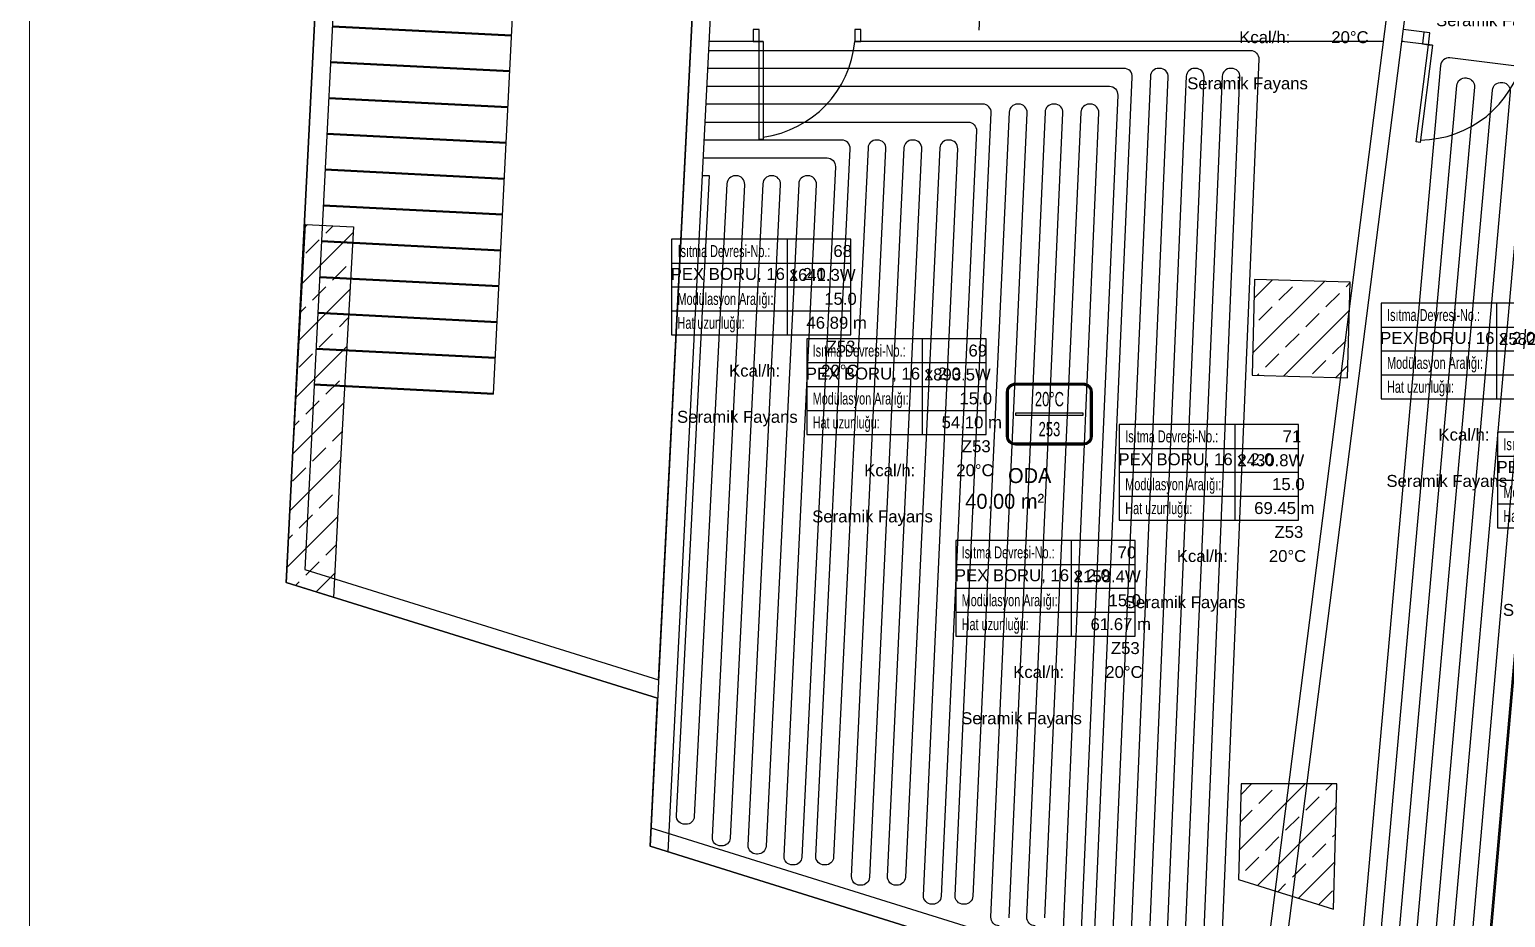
# Model space of a CAD drawing. Header units: centimetres. Extents: x 247996 to 315152, y -468471 to -440326.
# Drawn here: x 286969 to 288203, y -447061 to -446319 of the extents above; entities that cross this region are included whole.
import ezdxf
from ezdxf.enums import TextEntityAlignment as Align

# ---------------------------------------------------------------- set-up
doc = ezdxf.new("R2010")
doc.units = ezdxf.units.CM
doc.layers.add('SCOTT-ANTED', color=144, linetype='CONTINUOUS', lineweight=0)
for name, color, linetype in [('SCOTT-MKDU0', 50, 'CONTINUOUS'), ('SCOTT-MTY-ISIKAYBIMAHAL', 2, 'CONTINUOUS'), ('SCOTT-MTY-PEX-BORU', 1, 'CONTINUOUS'), ('SCOTT-MTY-RADYATÖR', 2, 'CONTINUOUS'), ('SCOTT-MTY-VANA', 1, 'Continuous')]:
    doc.layers.add(name, color=color, linetype=linetype)
doc.styles.add('MtXpl_Comic_Sans_MS', font='comic.ttf')
doc.styles.add('MTYCAPLT', font='arial.ttf')

# ---------------------------------------------------------------- blocks, each defined once
blk = doc.blocks.new('UHFGDUHGUFDGHD')
at = {"color": 3, "lineweight": 50}
for p, q in [((556704.4, 4532504.1), (556854.4, 4532504.1)), ((556704.4, 4532474.1), (556854.4, 4532474.1)), ((556704.4, 4532444.1), (556854.4, 4532444.1)), ((556704.4, 4532414.1), (556854.4, 4532414.1)), ((556704.4, 4532384.1), (556854.4, 4532384.1)), ((556704.4, 4532354.1), (556854.4, 4532354.1)), ((556704.4, 4532354.1), (556854.4, 4532354.1)), ((556704.4, 4532324.1), (556854.4, 4532324.1)), ((556704.4, 4532294.1), (556854.4, 4532294.1)), ((556704.4, 4532264.1), (556854.4, 4532264.1)), ((556704.4, 4532234.1), (556854.4, 4532234.1)), ((556704.4, 4532204.1), (556854.4, 4532204.1)), ((556704.4, 4532054.1), (556854.4, 4532054.1)), ((556704.4, 4532024.1), (556854.4, 4532024.1)), ((556704.4, 4531994.1), (556854.4, 4531994.1)), ((556704.4, 4531964.1), (556854.4, 4531964.1)), ((556704.4, 4531934.1), (556854.4, 4531934.1)), ((556704.4, 4531904.1), (556854.4, 4531904.1)), ((556704.4, 4531904.1), (556854.4, 4531904.1)), ((556704.4, 4531874.1), (556854.4, 4531874.1)), ((556704.4, 4531844.1), (556854.4, 4531844.1)), ((556704.4, 4531814.1), (556854.4, 4531814.1)), ((556704.4, 4531784.1), (556854.4, 4531784.1)), ((556704.4, 4531754.1), (556854.4, 4531754.1))]:
    blk.add_line(p, q, dxfattribs=at)
blk = doc.blocks.new('MTY-RADYATOR MAHAL0')
at = {"layer": 'SCOTT-MTY-ISIKAYBIMAHAL', "color": 2}
for points in [[(-35.7, 18.4), (-35.7, -18.4, 0.414214), (-28.2, -25.9), (28.2, -25.9, 0.414214), (35.7, -18.4), (35.7, 18.4, 0.414214), (28.2, 25.9), (-28.2, 25.9, 0.414214)], [(-34.2, 18.4), (-34.2, -18.4, 0.414214), (-28.2, -24.4), (28.2, -24.4, 0.414214), (34.2, -18.4), (34.2, 18.4, 0.414214), (28.2, 24.4), (-28.2, 24.4, 0.414214)]]:
    blk.add_lwpolyline(points, format="xyb", close=True, dxfattribs=at)
at = {"layer": 'SCOTT-MTY-ISIKAYBIMAHAL', "color": 4}
for points in [[(-35.2, 18.4), (-35.2, -18.4, 0.414214), (-28.2, -25.4), (28.2, -25.4, 0.414214), (35.2, -18.4), (35.2, 18.4, 0.414214), (28.2, 25.4), (-28.2, 25.4, 0.414214)], [(-34.7, 18.4), (-34.7, -18.4, 0.414214), (-28.2, -24.9), (28.2, -24.9, 0.414214), (34.7, -18.4), (34.7, 18.4, 0.414214), (28.2, 24.9), (-28.2, 24.9, 0.414214)]]:
    blk.add_lwpolyline(points, format="xyb", close=True, dxfattribs=at)
at = {"layer": 'SCOTT-MTY-ISIKAYBIMAHAL', "color": 2}
blk.add_lwpolyline([(-28.2, 0.8), (28.2, 0.8), (28.2, -0.8), (-28.2, -0.8)], close=True, dxfattribs=at)
at = {"layer": 'SCOTT-MTY-ISIKAYBIMAHAL', "color": 1, "style": 'MTYCAPLT', "width": 0.65}
for tag, p in [('MAHAL_001', (-14.9, 29.8)), ('NO_001', (-8.3, 6.7))]:
    blk.add_attdef(tag, p, '', height=12, rotation=360, dxfattribs=at)
at = {"layer": 'SCOTT-MTY-ISIKAYBIMAHAL', "color": 4, "style": 'MTYCAPLT', "width": 0.65}
for tag, p in [('DERECE_001', (-22.8, -18.5)), ('ISIKAYBI_001', (-22.7, -41.1))]:
    blk.add_attdef(tag, p, '', height=12, rotation=360, dxfattribs=at)
blk.add_attdef('ALAN', text='', height=12, rotation=360, dxfattribs=at).set_placement((0, -50), align=Align.MIDDLE_CENTER)
blk = doc.blocks.new('MTY-ETIKET')
at = {"layer": 'SCOTT-MTY-RADYATÖR'}
for p, q in [((2.69, 0), (2.69, 8)), ((-7, 6), (8, 6)), ((-7, 4), (8, 4)), ((-7, 2), (8, 2))]:
    blk.add_line(p, q, dxfattribs=at)
blk.add_lwpolyline([(8, 0), (8, 8), (-7, 8), (-7, 0)], close=True, dxfattribs=at)
at = {"layer": 'SCOTT-MTY-RADYATÖR', "style": 'MTYCAPLT', "width": 0.65}
for s, p in [('Isıtma Devresi-No.:', (-6.5, 7)), ('Modülasyon Aralığı:', (-6.5, 3)), ('Hat uzunluğu:', (-6.5, 1))]:
    blk.add_text(s, height=1, rotation=360, dxfattribs=at).set_placement(p, align=Align.MIDDLE_LEFT)
for tag, p in [('NO1_001', (5.8, 6.5)), ('AR_001', (6.25, 2.5)), ('UZ_001', (6.31, 0.51))]:
    blk.add_attdef(tag, p, '', height=1, rotation=360, dxfattribs=at)
at = {"layer": 'SCOTT-MTY-RADYATÖR', "color": 2, "style": 'MTYCAPLT', "width": 0.65}
for tag, p in [('BORU_001', (-7.07, 4.59)), ('YER_001', (2.9, 4.5))]:
    blk.add_attdef(tag, p, '', height=1, dxfattribs=at)

msp = doc.modelspace()

# ---------------------------------------------------------------- linework, layer by layer
at = {"layer": 'SCOTT-ANTED'}
msp.add_line((286968.5, -440326.5), (286968.5, -447826.5), dxfattribs=at)
at = {"layer": 'SCOTT-MKDU0', "color": 8, "ltscale": 0.03}
for p, q in [((287370.2, -443092.8), (287183.2, -446781.3)), ((287183.2, -446781.3), (287370.2, -443092.8)), ((287379.6, -443204.7), (287198.7, -446770.5)), ((288011.4, -447149.6), (288198.5, -445681.2)), ((287252.2, -445716.9), (287198.7, -446770.5)), ((287996.8, -447145), (288172.5, -445766.7)), ((287356.4, -446623.4), (287394.4, -445874.3)), ((287544.9, -445867), (287487.4, -447001.9)), ((287494.5, -446862.7), (287544.9, -445867)), ((287559.2, -445882.7), (287502.2, -447006.5)), ((287764.6, -446275), (287762.3, -446319.3)), ((288139.6, -446321.6), (288117.2, -446318.8)), ((287582.1, -446328.8), (287537, -446328.8)), ((288100.8, -446328.8), (287658.7, -446328.8)), ((288141.6, -446332), (288116, -446328.7)), ((288117.2, -446328.8), (288116, -446328.8)), ((287188.4, -446681.5), (287199.3, -446481.8)), ((287196.6, -446531.1), (287239, -446488.8)), ((287199.2, -446483.6), (287201, -446481.8)), ((287199.3, -446481.8), (287239.3, -446483.8)), ((287216.3, -446489), (287222.4, -446482.9)), ((287239.3, -446483.8), (287228.3, -446683.6)), ((287199.5, -446505.8), (287210.7, -446494.6)), ((287222, -446528.3), (287233.2, -446517)), ((287993, -446527.8), (287990.8, -446607.8)), ((287991.3, -446589.6), (288051.4, -446529.5)), ((287992.6, -446543.4), (288007.7, -446528.3)), ((288073, -446530.1), (287993, -446527.8)), ((288069.5, -446533.9), (288073, -446530.3)), ((288070.7, -446610.1), (288073, -446530.1)), ((287194, -446578.6), (287236.4, -446536.3)), ((287205.1, -446545.1), (287216.3, -446533.9)), ((288013.3, -446545.1), (288024.6, -446533.9)), ((288052.6, -446550.7), (288063.9, -446539.5)), ((287195.3, -446554.9), (287199.5, -446550.7)), ((287996.5, -446561.9), (288007.7, -446550.7)), ((288017.2, -446608.6), (288072.3, -446553.4)), ((287227.6, -446567.5), (287235.1, -446560)), ((288035.8, -446567.5), (288047, -446556.3)), ((287210.7, -446584.4), (287222, -446573.2)), ((288018.9, -446584.4), (288030.2, -446573.2)), ((288058.2, -446590), (288069.5, -446578.8)), ((287191.4, -446626.2), (287233.8, -446583.8)), ((287193.9, -446601.2), (287205.1, -446590)), ((288002.1, -446601.2), (288013.3, -446590)), ((288041.4, -446606.8), (288052.6, -446595.6)), ((288060.9, -446609.8), (288071, -446599.7)), ((287216.3, -446623.7), (287227.6, -446612.5)), ((287990.8, -446607.8), (288070.7, -446610.1)), ((287995.4, -446607.9), (287996.5, -446606.8)), ((287199.5, -446640.5), (287210.7, -446629.3)), ((287188.8, -446673.7), (287231.2, -446631.3)), ((287190.1, -446649.9), (287193.9, -446646.1)), ((287222, -446663), (287229.9, -446655)), ((287205.1, -446679.8), (287216.3, -446668.6)), ((287183.3, -446781.4), (287188.4, -446681.5)), ((287186.4, -446721), (287224.1, -446683.3)), ((287188.3, -446696.6), (287199.5, -446685.4)), ((287203.2, -446682.2), (287203.2, -446682.2)), ((287203.2, -446682.3), (287203.2, -446682.3)), ((287228.3, -446683.5), (287222.7, -446793.7)), ((287224.1, -446683.3), (287228.6, -446678.8)), ((287210.7, -446719.1), (287222, -446707.9)), ((287184, -446768.3), (287226.2, -446726.1)), ((287193.9, -446735.9), (287205.1, -446724.7)), ((287185.2, -446744.6), (287188.3, -446741.5)), ((287216.3, -446758.4), (287225, -446749.8)), ((287199.5, -446775.2), (287210.7, -446764)), ((287198.7, -446770.5), (287494.5, -446862.7)), ((287198.7, -446770.5), (287494.5, -446862.7)), ((287208.1, -446789.1), (287223.8, -446773.4)), ((287183.2, -446781.3), (287493.7, -446878.1)), ((287493.7, -446878.1), (287183.2, -446781.3)), ((287222.7, -446793.7), (287183.3, -446781.4)), ((287191, -446783.7), (287193.9, -446780.8)), ((287487.4, -447001.9), (287493.7, -446878.1)), ((287981.8, -446949.7), (287979.5, -447029.6)), ((287980.2, -447004.8), (288035.3, -446949.7)), ((287981.6, -446958.5), (287990.4, -446949.7)), ((288061.8, -446949.7), (287981.8, -446949.7)), ((288052.6, -446954.8), (288057.7, -446949.7)), ((288058.8, -447054.4), (288061.8, -446949.7)), ((287996.5, -446966), (288007.7, -446954.8)), ((288035.8, -446971.7), (288047, -446960.4)), ((287980.9, -446981.7), (287990.9, -446971.7)), ((287995.3, -447034.6), (288061.3, -446968.6)), ((287488.2, -446986.4), (287996.8, -447145)), ((288018.9, -446988.5), (288030.2, -446977.3)), ((288002.1, -447005.3), (288013.3, -446994.1)), ((288058.2, -446994.1), (288060.6, -446991.7)), ((287487.4, -447001.9), (288531.6, -447327.5)), ((288531.6, -447327.5), (287487.4, -447001.9)), ((287985.3, -447022.2), (287996.5, -447010.9)), ((288041.4, -447010.9), (288052.6, -446999.7)), ((288024.6, -447027.8), (288035.8, -447016.6)), ((288029.6, -447045.2), (288060, -447014.8)), ((287979.5, -447029.6), (288058.8, -447054.4)), ((287979.6, -447027.9), (287979.7, -447027.8)), ((288012.5, -447039.9), (288018.9, -447033.4)), ((288047, -447050.2), (288058.2, -447039))]:
    msp.add_line(p, q, dxfattribs=at)
for points in [[(287578.7, -446318.8), (287573.7, -446318.8), (287573.7, -446328.8), (287578.7, -446328.8), (287578.7, -446318.8)], [(287663.7, -446318.8), (287658.7, -446318.8), (287658.7, -446328.8), (287663.7, -446328.8), (287663.7, -446318.8)], [(288139.6, -446321.6), (288134.6, -446321), (288133.4, -446330.9), (288138.3, -446331.6), (288139.6, -446321.6)]]:
    msp.add_lwpolyline(points, dxfattribs=at)
for points in [[(287578.7, -446328.8), (287582.1, -446328.8), (287582.1, -446410.7), (287578.7, -446410.7)], [(288138.3, -446331.6), (288141.6, -446332), (288131.3, -446413.2), (288128, -446412.8)]]:
    msp.add_lwpolyline(points, close=True, dxfattribs=at)
for centre, start, end in [((287570.2, -446320.6), 277.6747, 354.6919), ((288130.9, -446322.3), 270.4121, 347.4292)]:
    msp.add_arc(centre, 88.9, start, end, dxfattribs=at)
at = {"layer": 'SCOTT-MTY-PEX-BORU'}
for points in [[(287536.7, -446336.3), (287989.5, -446336.3, -0.429354), (287996.5, -446343.6), (287963.9, -447119.5, -0.399233)], [(288569, -446394), (288156.3, -446342.5, 0.424152), (288148.5, -446348.9), (288075.6, -447162.1, 0.404344)], [(287858.9, -447084.3), (287890.7, -446358.6, 0.429354), (287883.7, -446351.3), (287535.9, -446351.3)], [(287888.9, -447099.6), (287920.7, -446358.6, 0.429354), (287913.7, -446351.3), (287912.8, -446351.3, 0.399233), (287905.8, -446357.9), (287873.9, -447085, -0.399233)], [(287918.9, -447099.6), (287950.7, -446358.6, 0.429354), (287943.7, -446351.3), (287942.8, -446351.3, 0.399233), (287935.8, -446357.9), (287903.9, -447100.3, -0.399233)], [(287948.9, -447118.8), (287980.7, -446358.6, 0.429354), (287973.7, -446351.3), (287972.8, -446351.3, 0.399233), (287965.8, -446357.9), (287933.9, -447100.3, -0.399233)], [(287535.1, -446366.2), (287871.5, -446366.2, -0.429354), (287878.5, -446373.6), (287847.4, -447085, -0.399233)], [(288090.6, -447163.5), (288162, -446365.7, -0.424152), (288169.9, -446359.3), (288170.8, -446359.5, -0.404344), (288176.9, -446367), (288105.4, -447165.8, 0.404344)], [(288120.3, -447167.2), (288191.8, -446369.4, -0.424152), (288199.6, -446363.1), (288200.6, -446363.2, -0.404344), (288206.7, -446370.8), (288135.2, -447176.5, 0.404344)], [(288150.1, -447177.9), (288221.6, -446373.1, -0.424152), (288229.4, -446366.8), (288230.4, -446366.9, -0.404344), (288236.5, -446374.5), (288165, -447186.6, 0.404344)], [(287779.4, -447068.4, -0.429354), (287772.5, -447061.1), (287802.7, -446388.6, 0.429354), (287795.7, -446381.2), (287794.7, -446381.2, 0.399233), (287787.7, -446387.9), (287757.4, -447043.7, -0.399233), (287750.4, -447050.3), (287749.4, -447050.3, -0.429354), (287742.5, -447043), (287772.7, -446388.6, 0.429354), (287765.7, -446381.2), (287534.3, -446381.2)], [(287809.4, -447068.4, -0.429354), (287802.5, -447061.1), (287832.7, -446388.6, 0.429354), (287825.7, -446381.2), (287824.7, -446381.2, 0.399233), (287817.7, -446387.9), (287787.4, -447061.8, -0.399233)], [(287832.5, -447084.3), (287862.7, -446388.6, 0.429354), (287855.7, -446381.2), (287854.7, -446381.2, 0.399233), (287847.7, -446387.9), (287817.4, -447061.8, -0.399233)], [(288179.9, -447187.9), (288251.3, -446376.8, -0.424152), (288259.2, -446370.5), (288567.6, -446408.9)], [(288566.3, -446423.9), (288258.7, -446385.5, 0.424152), (288250.8, -446391.8), (288180.7, -447188.5, 0.404344)], [(287533.6, -446396.2), (287753.4, -446396.2, -0.429354), (287760.4, -446403.6), (287730.9, -447043.7, -0.399233), (287723.9, -447050.3), (287723, -447050.3, -0.429354), (287716, -447043), (287744.7, -446418.5, 0.429354), (287737.7, -446411.2), (287736.7, -446411.2, 0.399233), (287729.7, -446417.8), (287700.9, -447027.8, -0.399233), (287693.9, -447034.5), (287693, -447034.5, -0.429354), (287686, -447027.1), (287714.7, -446418.5, 0.429354), (287707.7, -446411.2), (287706.7, -446411.2, 0.399233), (287699.7, -446417.8), (287670.9, -447027.8, -0.399233), (287663.9, -447034.5), (287663, -447034.5, -0.429354), (287656, -447027.1), (287684.7, -446418.5, 0.429354), (287677.7, -446411.2), (287676.7, -446411.2, 0.399233), (287669.7, -446417.8), (287640.9, -447010.9, -0.399233), (287633.9, -447017.5), (287633, -447017.5, -0.429354), (287626, -447010.1), (287654.7, -446418.5, 0.429354), (287647.7, -446411.2), (287532.8, -446411.2)], [(287532, -446426.2), (287635.4, -446426.2, -0.429354), (287642.4, -446433.5), (287614.4, -447010.9, -0.399233), (287607.4, -447017.5), (287606.5, -447017.5, -0.429354), (287599.5, -447010.1), (287626.6, -446448.5, 0.429354), (287619.6, -446441.1), (287618.7, -446441.1, 0.399233), (287611.7, -446447.8), (287584.4, -447001.8, -0.399233), (287577.4, -447008.4), (287576.5, -447008.4, -0.429354), (287569.5, -447001.1), (287596.6, -446448.5, 0.429354), (287589.6, -446441.1), (287588.7, -446441.1, 0.399233), (287581.7, -446447.8), (287554.4, -446995, -0.399233), (287547.4, -447001.6), (287546.5, -447001.6, -0.429354), (287539.5, -446994.3), (287566.6, -446448.5, 0.429354), (287559.6, -446441.1), (287558.7, -446441.1, 0.399233), (287551.7, -446447.8), (287524.4, -446976.9, -0.399233), (287517.4, -446983.5), (287516.5, -446983.5, -0.429354), (287509.5, -446976.2), (287537, -446441.1), (287531.3, -446441.1)]]:
    msp.add_lwpolyline(points, format="xyb", dxfattribs=at)

# ---------------------------------------------------------------- block references
at = {"layer": 'SCOTT-MKDU0', "color": 8, "ltscale": 0.03, "rotation": 357.0978192426773}
msp.add_blockref('UHFGDUHGUFDGHD', (-498230.8, -4944371.1), dxfattribs=at)
at = {"layer": 'SCOTT-MTY-VANA'}
ref = msp.add_blockref('MTY-ETIKET', (288210.1, -446242.4), dxfattribs=dict(at, xscale=10, yscale=10))
ref.add_attrib('UZ_001', '45.15 m', (288252.9, -446237.3), dxfattribs={"layer": 'SCOTT-MTY-RADYATÖR', "height": 10, "rotation": 360, "style": 'MTYCAPLT'})
ref.add_attrib('AR_001', '15.0', (288267.8, -446217.3), dxfattribs={"layer": 'SCOTT-MTY-RADYATÖR', "height": 10, "rotation": 360, "style": 'MTYCAPLT'})
ref.add_attrib('NO1_001', '77', (288275.4, -446177.4), dxfattribs={"layer": 'SCOTT-MTY-RADYATÖR', "height": 10, "rotation": 360, "style": 'MTYCAPLT'})
ref.add_attrib('BORU_001', 'PEX BORU, 16 x 2.0', (288139.4, -446196.5), dxfattribs={"layer": 'SCOTT-MTY-RADYATÖR', "height": 10, "style": 'MTYCAPLT'})
ref.add_attrib('NO_001', 'Z60', (288269.9, -446257.3), dxfattribs={"layer": 'SCOTT-MTY-RADYATÖR', "height": 10, "style": 'MTYCAPLT'})
ref.add_attrib('DERECE_001', '20%%DC', (288265.2, -446277.4), dxfattribs={"layer": 'SCOTT-MTY-RADYATÖR', "height": 10, "style": 'MTYCAPLT'})
ref.add_attrib('KCAL/H:_001', 'Kcal/h:', (288188.2, -446277.4), dxfattribs={"layer": 'SCOTT-MTY-RADYATÖR', "height": 10, "style": 'MTYCAPLT'})
ref.add_attrib('MALZEMECINSI_001', 'Seramik Fayans', (288144.7, -446316), dxfattribs={"layer": 'SCOTT-MTY-RADYATÖR', "height": 10, "style": 'MTYCAPLT'})
ref.add_attrib('YER_001', '1580.2W', (288238.1, -446197.3), dxfattribs={"layer": 'SCOTT-MTY-RADYATÖR', "height": 10, "style": 'MTYCAPLT'})
ref = msp.add_blockref('MTY-ETIKET', (288002, -446295.2), dxfattribs=dict(at, xscale=10, yscale=10))
ref.add_attrib('UZ_001', '54.10 m', (288044.8, -446290.2), dxfattribs={"layer": 'SCOTT-MTY-RADYATÖR', "height": 10, "rotation": 360, "style": 'MTYCAPLT'})
ref.add_attrib('AR_001', '15.0', (288059.8, -446270.2), dxfattribs={"layer": 'SCOTT-MTY-RADYATÖR', "height": 10, "rotation": 360, "style": 'MTYCAPLT'})
ref.add_attrib('NO1_001', '72', (288067.4, -446230.2), dxfattribs={"layer": 'SCOTT-MTY-RADYATÖR', "height": 10, "rotation": 360, "style": 'MTYCAPLT'})
ref.add_attrib('BORU_001', 'PEX BORU, 16 x 2.0', (287931.3, -446249.3), dxfattribs={"layer": 'SCOTT-MTY-RADYATÖR', "height": 10, "style": 'MTYCAPLT'})
ref.add_attrib('NO_001', 'Z54', (288061.8, -446310.1), dxfattribs={"layer": 'SCOTT-MTY-RADYATÖR', "height": 10, "style": 'MTYCAPLT'})
ref.add_attrib('DERECE_001', '20%%DC', (288057.1, -446330.2), dxfattribs={"layer": 'SCOTT-MTY-RADYATÖR', "height": 10, "style": 'MTYCAPLT'})
ref.add_attrib('KCAL/H:_001', 'Kcal/h:', (287980.1, -446330.2), dxfattribs={"layer": 'SCOTT-MTY-RADYATÖR', "height": 10, "style": 'MTYCAPLT'})
ref.add_attrib('MALZEMECINSI_001', 'Seramik Fayans', (287936.6, -446368.8), dxfattribs={"layer": 'SCOTT-MTY-RADYATÖR', "height": 10, "style": 'MTYCAPLT'})
ref.add_attrib('YER_001', '1893.6W', (288030, -446250.2), dxfattribs={"layer": 'SCOTT-MTY-RADYATÖR', "height": 10, "style": 'MTYCAPLT'})
ref = msp.add_blockref('MTY-ETIKET', (287575.4, -446574.1), dxfattribs=dict(at, xscale=10, yscale=10))
ref.add_attrib('UZ_001', '46.89 m', (287618.2, -446569), dxfattribs={"layer": 'SCOTT-MTY-RADYATÖR', "height": 10, "rotation": 360, "style": 'MTYCAPLT'})
ref.add_attrib('AR_001', '15.0', (287633.1, -446549), dxfattribs={"layer": 'SCOTT-MTY-RADYATÖR', "height": 10, "rotation": 360, "style": 'MTYCAPLT'})
ref.add_attrib('NO1_001', '68', (287640.7, -446509), dxfattribs={"layer": 'SCOTT-MTY-RADYATÖR', "height": 10, "rotation": 360, "style": 'MTYCAPLT'})
ref.add_attrib('BORU_001', 'PEX BORU, 16 x 2.0', (287504.7, -446528.2), dxfattribs={"layer": 'SCOTT-MTY-RADYATÖR', "height": 10, "style": 'MTYCAPLT'})
ref.add_attrib('NO_001', 'Z53', (287635.1, -446589), dxfattribs={"layer": 'SCOTT-MTY-RADYATÖR', "height": 10, "style": 'MTYCAPLT'})
ref.add_attrib('DERECE_001', '20%%DC', (287630.5, -446609.1), dxfattribs={"layer": 'SCOTT-MTY-RADYATÖR', "height": 10, "style": 'MTYCAPLT'})
ref.add_attrib('KCAL/H:_001', 'Kcal/h:', (287553.5, -446609.1), dxfattribs={"layer": 'SCOTT-MTY-RADYATÖR', "height": 10, "style": 'MTYCAPLT'})
ref.add_attrib('MALZEMECINSI_001', 'Seramik Fayans', (287510, -446647.7), dxfattribs={"layer": 'SCOTT-MTY-RADYATÖR', "height": 10, "style": 'MTYCAPLT'})
ref.add_attrib('YER_001', '1641.3W', (287603.4, -446529), dxfattribs={"layer": 'SCOTT-MTY-RADYATÖR', "height": 10, "style": 'MTYCAPLT'})
ref = msp.add_blockref('MTY-ETIKET', (288168.7, -446627.6), dxfattribs=dict(at, xscale=10, yscale=10))
ref.add_attrib('UZ_001', '73.77 m', (288211.4, -446622.6), dxfattribs={"layer": 'SCOTT-MTY-RADYATÖR', "height": 10, "rotation": 360, "style": 'MTYCAPLT'})
ref.add_attrib('AR_001', '15.0', (288226.4, -446602.6), dxfattribs={"layer": 'SCOTT-MTY-RADYATÖR', "height": 10, "rotation": 360, "style": 'MTYCAPLT'})
ref.add_attrib('NO1_001', '82', (288234, -446562.6), dxfattribs={"layer": 'SCOTT-MTY-RADYATÖR', "height": 10, "rotation": 360, "style": 'MTYCAPLT'})
ref.add_attrib('BORU_001', 'PEX BORU, 16 x 2.0', (288098, -446581.7), dxfattribs={"layer": 'SCOTT-MTY-RADYATÖR', "height": 10, "style": 'MTYCAPLT'})
ref.add_attrib('NO_001', 'Z58', (288228.4, -446642.6), dxfattribs={"layer": 'SCOTT-MTY-RADYATÖR', "height": 10, "style": 'MTYCAPLT'})
ref.add_attrib('DERECE_001', '20%%DC', (288223.7, -446662.6), dxfattribs={"layer": 'SCOTT-MTY-RADYATÖR', "height": 10, "style": 'MTYCAPLT'})
ref.add_attrib('KCAL/H:_001', 'Kcal/h:', (288146.7, -446662.6), dxfattribs={"layer": 'SCOTT-MTY-RADYATÖR', "height": 10, "style": 'MTYCAPLT'})
ref.add_attrib('MALZEMECINSI_001', 'Seramik Fayans', (288103.2, -446701.3), dxfattribs={"layer": 'SCOTT-MTY-RADYATÖR', "height": 10, "style": 'MTYCAPLT'})
ref.add_attrib('YER_001', '2582.0W', (288197.4, -446582.6), dxfattribs={"layer": 'SCOTT-MTY-RADYATÖR', "height": 10, "style": 'MTYCAPLT'})
ref = msp.add_blockref('MTY-ETIKET', (287688.4, -446657.4), dxfattribs=dict(at, xscale=10, yscale=10))
ref.add_attrib('UZ_001', '54.10 m', (287731.2, -446652.3), dxfattribs={"layer": 'SCOTT-MTY-RADYATÖR', "height": 10, "rotation": 360, "style": 'MTYCAPLT'})
ref.add_attrib('AR_001', '15.0', (287746.2, -446632.3), dxfattribs={"layer": 'SCOTT-MTY-RADYATÖR', "height": 10, "rotation": 360, "style": 'MTYCAPLT'})
ref.add_attrib('NO1_001', '69', (287753.7, -446592.3), dxfattribs={"layer": 'SCOTT-MTY-RADYATÖR', "height": 10, "rotation": 360, "style": 'MTYCAPLT'})
ref.add_attrib('BORU_001', 'PEX BORU, 16 x 2.0', (287617.7, -446611.5), dxfattribs={"layer": 'SCOTT-MTY-RADYATÖR', "height": 10, "style": 'MTYCAPLT'})
ref.add_attrib('NO_001', 'Z53', (287748.2, -446672.3), dxfattribs={"layer": 'SCOTT-MTY-RADYATÖR', "height": 10, "style": 'MTYCAPLT'})
ref.add_attrib('DERECE_001', '20%%DC', (287743.5, -446692.4), dxfattribs={"layer": 'SCOTT-MTY-RADYATÖR', "height": 10, "style": 'MTYCAPLT'})
ref.add_attrib('KCAL/H:_001', 'Kcal/h:', (287666.5, -446692.4), dxfattribs={"layer": 'SCOTT-MTY-RADYATÖR', "height": 10, "style": 'MTYCAPLT'})
ref.add_attrib('MALZEMECINSI_001', 'Seramik Fayans', (287623, -446731), dxfattribs={"layer": 'SCOTT-MTY-RADYATÖR', "height": 10, "style": 'MTYCAPLT'})
ref.add_attrib('YER_001', '1893.5W', (287716.4, -446612.3), dxfattribs={"layer": 'SCOTT-MTY-RADYATÖR', "height": 10, "style": 'MTYCAPLT'})
ref = msp.add_blockref('MTY-RADYATOR MAHAL0', (287821.3, -446640.4), dxfattribs=dict(at, xscale=-1, rotation=180))
ref.add_attrib('DERECE_001', '20%%DC', (287809.2, -446633.9), dxfattribs={"layer": 'SCOTT-MTY-ISIKAYBIMAHAL', "color": 4, "height": 12, "rotation": 0, "style": 'MTYCAPLT', "width": 0.65})
ref.add_attrib('NO_001', '253', (287812.3, -446659), dxfattribs={"layer": 'SCOTT-MTY-ISIKAYBIMAHAL', "color": 1, "height": 12, "rotation": 0, "style": 'MTYCAPLT', "width": 0.65})
ref = msp.add_blockref('MTY-ETIKET', (287949.8, -446729.1), dxfattribs=dict(at, xscale=10, yscale=10))
ref.add_attrib('UZ_001', '69.45 m', (287992.6, -446724), dxfattribs={"layer": 'SCOTT-MTY-RADYATÖR', "height": 10, "rotation": 360, "style": 'MTYCAPLT'})
ref.add_attrib('AR_001', '15.0', (288007.6, -446704), dxfattribs={"layer": 'SCOTT-MTY-RADYATÖR', "height": 10, "rotation": 360, "style": 'MTYCAPLT'})
ref.add_attrib('NO1_001', '71', (288016.4, -446664.1), dxfattribs={"layer": 'SCOTT-MTY-RADYATÖR', "height": 10, "rotation": 360, "style": 'MTYCAPLT'})
ref.add_attrib('BORU_001', 'PEX BORU, 16 x 2.0', (287879.1, -446683.2), dxfattribs={"layer": 'SCOTT-MTY-RADYATÖR', "height": 10, "style": 'MTYCAPLT'})
ref.add_attrib('NO_001', 'Z53', (288009.6, -446744), dxfattribs={"layer": 'SCOTT-MTY-RADYATÖR', "height": 10, "style": 'MTYCAPLT'})
ref.add_attrib('DERECE_001', '20%%DC', (288004.9, -446764.1), dxfattribs={"layer": 'SCOTT-MTY-RADYATÖR', "height": 10, "style": 'MTYCAPLT'})
ref.add_attrib('KCAL/H:_001', 'Kcal/h:', (287927.9, -446764.1), dxfattribs={"layer": 'SCOTT-MTY-RADYATÖR', "height": 10, "style": 'MTYCAPLT'})
ref.add_attrib('MALZEMECINSI_001', 'Seramik Fayans', (287884.4, -446802.7), dxfattribs={"layer": 'SCOTT-MTY-RADYATÖR', "height": 10, "style": 'MTYCAPLT'})
ref.add_attrib('YER_001', '2430.8W', (287978.6, -446684), dxfattribs={"layer": 'SCOTT-MTY-RADYATÖR', "height": 10, "style": 'MTYCAPLT'})
ref = msp.add_blockref('MTY-ETIKET', (288266, -446735.6), dxfattribs=dict(at, xscale=10, yscale=10))
ref.add_attrib('UZ_001', '70.75 m', (288308.8, -446730.6), dxfattribs={"layer": 'SCOTT-MTY-RADYATÖR', "height": 10, "rotation": 360, "style": 'MTYCAPLT'})
ref.add_attrib('AR_001', '15.0', (288323.8, -446710.6), dxfattribs={"layer": 'SCOTT-MTY-RADYATÖR', "height": 10, "rotation": 360, "style": 'MTYCAPLT'})
ref.add_attrib('NO1_001', '83', (288331.3, -446670.6), dxfattribs={"layer": 'SCOTT-MTY-RADYATÖR', "height": 10, "rotation": 360, "style": 'MTYCAPLT'})
ref.add_attrib('BORU_001', 'PEX BORU, 16 x 2.0', (288195.3, -446689.7), dxfattribs={"layer": 'SCOTT-MTY-RADYATÖR', "height": 10, "style": 'MTYCAPLT'})
ref.add_attrib('NO_001', 'Z58', (288325.8, -446750.6), dxfattribs={"layer": 'SCOTT-MTY-RADYATÖR', "height": 10, "style": 'MTYCAPLT'})
ref.add_attrib('DERECE_001', '20%%DC', (288321.1, -446770.6), dxfattribs={"layer": 'SCOTT-MTY-RADYATÖR', "height": 10, "style": 'MTYCAPLT'})
ref.add_attrib('KCAL/H:_001', 'Kcal/h:', (288244.1, -446770.6), dxfattribs={"layer": 'SCOTT-MTY-RADYATÖR', "height": 10, "style": 'MTYCAPLT'})
ref.add_attrib('MALZEMECINSI_001', 'Seramik Fayans', (288200.6, -446809.2), dxfattribs={"layer": 'SCOTT-MTY-RADYATÖR', "height": 10, "style": 'MTYCAPLT'})
ref.add_attrib('YER_001', '2476.1W', (288294.7, -446690.6), dxfattribs={"layer": 'SCOTT-MTY-RADYATÖR', "height": 10, "style": 'MTYCAPLT'})
ref = msp.add_blockref('MTY-ETIKET', (287813, -446826.1), dxfattribs=dict(at, xscale=10, yscale=10))
ref.add_attrib('UZ_001', '61.67 m', (287855.8, -446821.1), dxfattribs={"layer": 'SCOTT-MTY-RADYATÖR', "height": 10, "rotation": 360, "style": 'MTYCAPLT'})
ref.add_attrib('AR_001', '15.0', (287870.8, -446801.1), dxfattribs={"layer": 'SCOTT-MTY-RADYATÖR', "height": 10, "rotation": 360, "style": 'MTYCAPLT'})
ref.add_attrib('NO1_001', '70', (287878.4, -446761.1), dxfattribs={"layer": 'SCOTT-MTY-RADYATÖR', "height": 10, "rotation": 360, "style": 'MTYCAPLT'})
ref.add_attrib('BORU_001', 'PEX BORU, 16 x 2.0', (287742.3, -446780.2), dxfattribs={"layer": 'SCOTT-MTY-RADYATÖR', "height": 10, "style": 'MTYCAPLT'})
ref.add_attrib('NO_001', 'Z53', (287872.8, -446841.1), dxfattribs={"layer": 'SCOTT-MTY-RADYATÖR', "height": 10, "style": 'MTYCAPLT'})
ref.add_attrib('DERECE_001', '20%%DC', (287868.1, -446861.1), dxfattribs={"layer": 'SCOTT-MTY-RADYATÖR', "height": 10, "style": 'MTYCAPLT'})
ref.add_attrib('KCAL/H:_001', 'Kcal/h:', (287791.1, -446861.1), dxfattribs={"layer": 'SCOTT-MTY-RADYATÖR', "height": 10, "style": 'MTYCAPLT'})
ref.add_attrib('MALZEMECINSI_001', 'Seramik Fayans', (287747.6, -446899.8), dxfattribs={"layer": 'SCOTT-MTY-RADYATÖR', "height": 10, "style": 'MTYCAPLT'})
ref.add_attrib('YER_001', '2158.4W', (287841.8, -446781.1), dxfattribs={"layer": 'SCOTT-MTY-RADYATÖR', "height": 10, "style": 'MTYCAPLT'})

# ---------------------------------------------------------------- texts
at = {"layer": 'SCOTT-MKDU0', "color": 8, "ltscale": 0.03, "style": 'MtXpl_Comic_Sans_MS'}
for s, p in [('ODA', (287786.8, -446698.1)), ('40.00 m²', (287751, -446719.6))]:
    msp.add_text(s, height=12.5, dxfattribs=at).set_placement(p)

doc.saveas('drawing.dxf')
